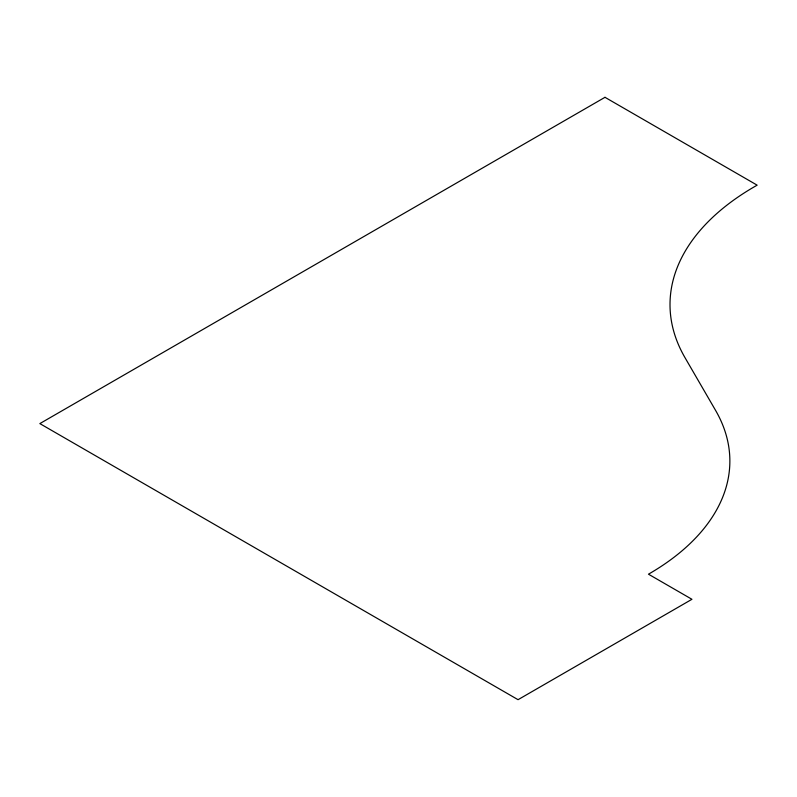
<?xml version="1.0" encoding="UTF-8"?>
<svg xmlns="http://www.w3.org/2000/svg" width="797" height="797" viewBox="0 0 797 797"><rect width="100%" height="100%" fill="white"/><g stroke="black" fill="none" stroke-linecap="round" stroke-linejoin="round"><path stroke-width="1.2" d="M604.993 97.314L39.85 423.596L518.05 699.686L691.945 599.294L648.469 574.189A276.589 159.689 0 0 0 715.557 410.355L684.972 357.614A289.181 166.952 0 0 1 757.15 185.163L604.993 97.314"/></g></svg>
